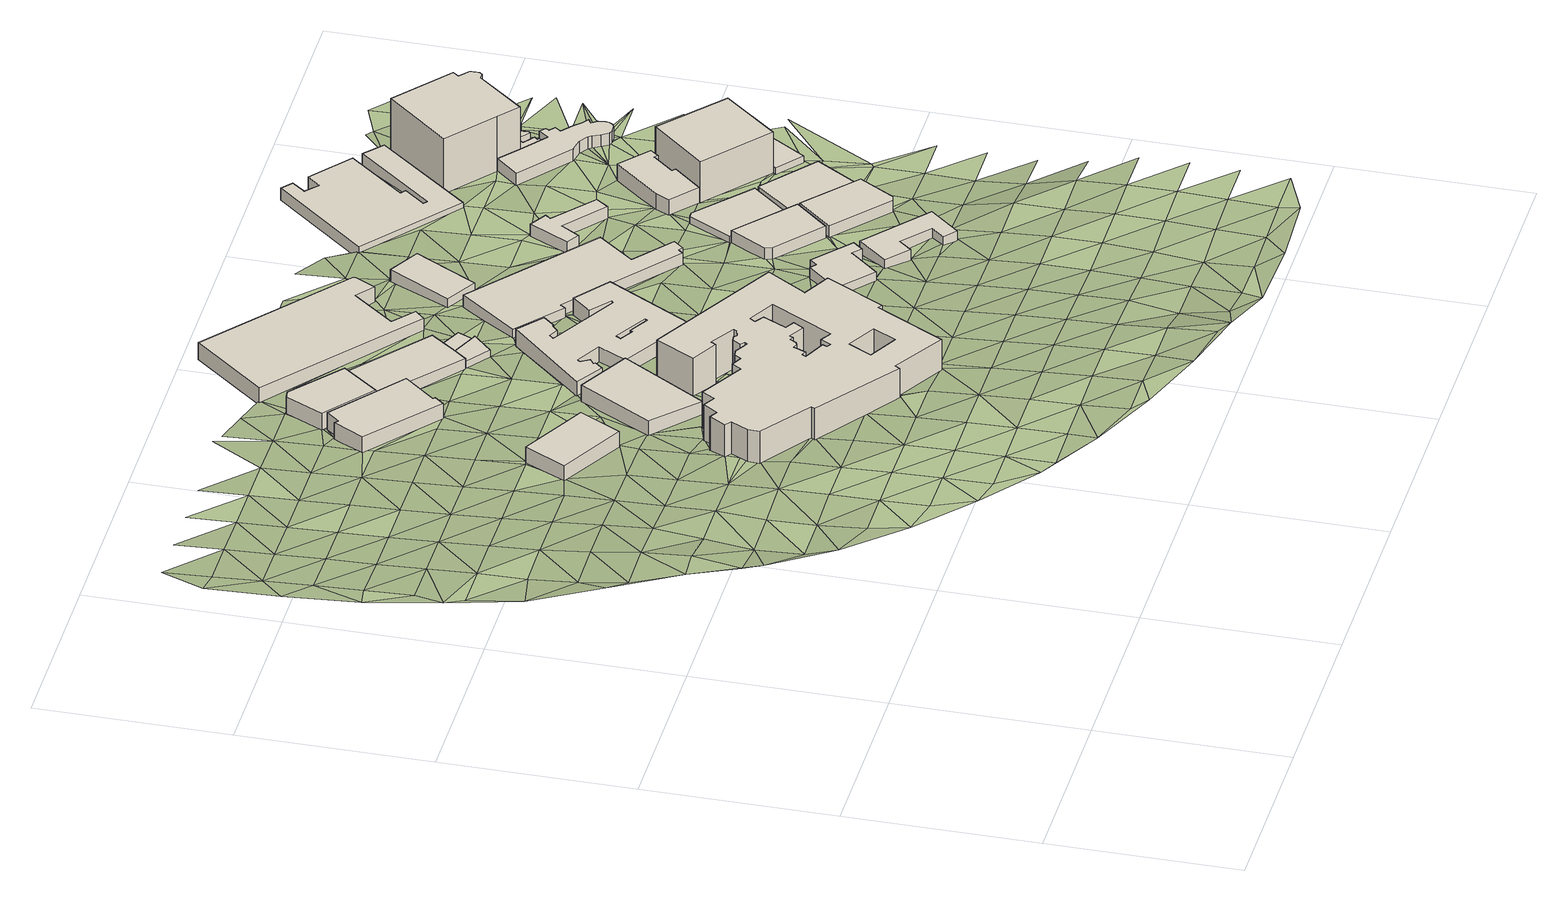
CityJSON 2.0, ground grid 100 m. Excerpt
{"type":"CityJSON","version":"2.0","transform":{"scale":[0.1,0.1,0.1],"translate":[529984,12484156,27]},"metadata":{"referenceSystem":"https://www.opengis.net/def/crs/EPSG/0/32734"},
"CityObjects":{
"building1":{"type":"Building","attributes":{"address":"Brickfield Park 16 Brickfield Road Salt River Cape Town","building":"industrial","building:levels":"3","building_height":9.7,"plus_code":"4FRW3F84+4Q7","ground_height":36.36,"roof_height":46.06},"geometry":[{"type":"Solid","lod":"1","boundaries":[[[[0,1,2,3]],[[1,4,5,2]],[[4,6,7,5]],[[6,0,3,7]],[[3,2,5,7]],[[6,4,1,0]]]]}]},
"building2":{"type":"Building","attributes":{"address":"Kings Cross Corner 9 Queens Park Road Salt River Cape Town","building":"commercial","building:levels":"3","building_height":9.7,"plus_code":"4FRW3F84+FR8","ground_height":32.07,"roof_height":41.77},"geometry":[{"type":"Solid","lod":"1","boundaries":[[[[8,9,10,11]],[[9,12,13,10]],[[12,14,15,13]],[[14,16,17,15]],[[16,18,19,17]],[[18,20,21,19]],[[20,22,23,21]],[[22,8,11,23]],[[11,10,13,15,17,19,21,23]],[[22,20,18,16,14,12,9,8]]]]}]},
"building3":{"type":"Building","attributes":{"building":"parking","building:levels":"3","amenity":"parking","building_height":9.7,"plus_code":"4FRW3F84+2XW","ground_height":35.17,"roof_height":44.87},"geometry":[{"type":"Solid","lod":"1","boundaries":[[[[24,25,26,27]],[[25,28,29,26]],[[28,30,31,29]],[[30,24,27,31]],[[27,26,29,31]],[[30,28,25,24]]]]}]},
"building4":{"type":"Building","attributes":{"address":"Upper East Side 31 Brickfield Road 7935 Cape Town","building":"apartments","building:levels":"8","building:flats":"250","building_height":23.7,"plus_code":"4FRW3F74+QXM","ground_height":34.66,"roof_height":58.36},"geometry":[{"type":"Solid","lod":"1","boundaries":[[[[32,33,34,35]],[[33,36,37,34]],[[36,38,39,37]],[[38,40,41,39]],[[40,42,43,41]],[[42,44,45,43]],[[44,46,47,45]],[[46,48,49,47]],[[48,50,51,49]],[[50,52,53,51]],[[52,54,55,53]],[[54,56,57,55]],[[56,58,59,57]],[[58,60,61,59]],[[60,62,63,61]],[[62,64,65,63]],[[64,66,67,65]],[[66,68,69,67]],[[68,70,71,69]],[[70,72,73,71]],[[72,74,75,73]],[[74,76,77,75]],[[76,78,79,77]],[[78,80,81,79]],[[80,82,83,81]],[[82,84,85,83]],[[84,86,87,85]],[[86,88,89,87]],[[88,90,91,89]],[[90,92,93,91]],[[92,94,95,93]],[[94,96,97,95]],[[96,98,99,97]],[[98,100,101,99]],[[100,102,103,101]],[[102,32,35,103]],[[104,105,106,107]],[[105,108,109,106]],[[108,110,111,109]],[[110,112,113,111]],[[112,114,115,113]],[[114,116,117,115]],[[116,118,119,117]],[[118,120,121,119]],[[120,122,123,121]],[[122,124,125,123]],[[124,126,127,125]],[[126,128,129,127]],[[128,130,131,129]],[[130,132,133,131]],[[132,134,135,133]],[[134,136,137,135]],[[136,138,139,137]],[[138,140,141,139]],[[140,142,143,141]],[[142,144,145,143]],[[144,104,107,145]],[[146,147,148,149]],[[147,150,151,148]],[[150,152,153,151]],[[152,146,149,153]],[[35,34,37,39,41,43,45,47,49,51,53,55,57,59,61,63,65,67,69,71,73,75,77,79,81,83,85,87,89,91,93,95,97,99,101,103],[107,106,109,111,113,115,117,119,121,123,125,127,129,131,133,135,137,139,141,143,145],[149,148,151,153]],[[102,100,98,96,94,92,90,88,86,84,82,80,78,76,74,72,70,68,66,64,62,60,58,56,54,52,50,48,46,44,42,40,38,36,33,32],[144,142,140,138,136,134,132,130,128,126,124,122,120,118,116,114,112,110,108,105,104],[152,150,147,146]]]]}]},
"building5":{"type":"Building","attributes":{"address":"7 Queens Park Road Salt River Cape Town","building":"commercial","building:levels":"3","building_height":9.7,"plus_code":"4FRW3F84+HV8","ground_height":30.96,"roof_height":40.66},"geometry":[{"type":"Solid","lod":"1","boundaries":[[[[154,155,156,157]],[[155,158,159,156]],[[158,160,161,159]],[[160,162,163,161]],[[162,154,157,163]],[[157,156,159,161,163]],[[162,160,158,155,154]]]]}]},
"building6":{"type":"Building","attributes":{"address":"Factory Road Salt River Cape Town","building":"industrial","building:levels":"2","building_height":6.9,"plus_code":"4FRW3F85+F23","ground_height":31.4,"roof_height":38.3},"geometry":[{"type":"Solid","lod":"1","boundaries":[[[[164,165,166,167]],[[165,168,169,166]],[[168,170,171,169]],[[170,172,173,171]],[[172,174,175,173]],[[174,164,167,175]],[[167,166,169,171,173,175]],[[174,172,170,168,165,164]]]]}]},
"building7":{"type":"Building","attributes":{"address":"Retza Brickfield Road Salt River Cape Town","building":"retail","building:levels":"1","amenity":"motorcycle_rental","building_height":4.1,"plus_code":"4FRW3F85+84V","ground_height":32.56,"roof_height":36.66},"geometry":[{"type":"Solid","lod":"1","boundaries":[[[[176,177,178,179]],[[177,180,181,178]],[[180,182,183,181]],[[182,184,185,183]],[[184,176,179,185]],[[179,178,181,183,185]],[[184,182,180,177,176]]]]}]},
"building8":{"type":"Building","attributes":{"address":"Brickworks 15 Brickfield Road Salt River Cape Town","building":"yes","building:levels":"3","building_height":9.7,"plus_code":"4FRW3F85+46V","ground_height":32.57,"roof_height":42.27},"geometry":[{"type":"Solid","lod":"1","boundaries":[[[[186,187,188,189]],[[187,190,191,188]],[[190,192,193,191]],[[192,194,195,193]],[[194,196,197,195]],[[196,198,199,197]],[[198,200,201,199]],[[200,202,203,201]],[[202,204,205,203]],[[204,206,207,205]],[[206,208,209,207]],[[208,210,211,209]],[[210,212,213,211]],[[212,214,215,213]],[[214,216,217,215]],[[216,218,219,217]],[[218,220,221,219]],[[220,222,223,221]],[[222,224,225,223]],[[224,226,227,225]],[[226,228,229,227]],[[228,186,189,229]],[[230,231,232,233]],[[231,234,235,232]],[[234,236,237,235]],[[236,238,239,237]],[[238,240,241,239]],[[240,230,233,241]],[[189,188,191,193,195,197,199,201,203,205,207,209,211,213,215,217,219,221,223,225,227,229],[233,232,235,237,239,241]],[[228,226,224,222,220,218,216,214,212,210,208,206,204,202,200,198,196,194,192,190,187,186],[240,238,236,234,231,230]]]]}]},
"building9":{"type":"Building","attributes":{"address":"Salt River Cape Town","building":"retail","building:levels":"1","building_height":4.1,"plus_code":"4FRW3F85+94W","ground_height":31.59,"roof_height":35.69},"geometry":[{"type":"Solid","lod":"1","boundaries":[[[[242,243,244,245]],[[243,246,247,244]],[[246,248,249,247]],[[248,242,245,249]],[[245,244,247,249]],[[248,246,243,242]]]]}]},
"building10":{"type":"Building","attributes":{"address":"Judge Clothing Factory - Rex Trueform Victoria Road Salt River Cape Town","building":"construction","building:levels":"3","building_height":9.7,"plus_code":"4FRW3F85+J3X","ground_height":27.72,"roof_height":37.42},"geometry":[{"type":"Solid","lod":"1","boundaries":[[[[250,251,252,253]],[[251,254,255,252]],[[254,256,257,255]],[[256,258,259,257]],[[258,260,261,259]],[[260,262,263,261]],[[262,264,265,263]],[[264,266,267,265]],[[266,250,253,267]],[[253,252,255,257,259,261,263,265,267]],[[266,264,262,260,258,256,254,251,250]]]]}]},
"building11":{"type":"Building","attributes":{"address":"Buco Hardware and Buildware 9 Brickfield Road Salt River Cape Town","building":"warehouse","building:levels":"2","building_height":6.9,"plus_code":"4FRW3F85+798","ground_height":30.34,"roof_height":37.24},"geometry":[{"type":"Solid","lod":"1","boundaries":[[[[268,269,270,271]],[[269,272,273,270]],[[272,274,275,273]],[[274,276,277,275]],[[276,278,279,277]],[[278,280,281,279]],[[280,282,283,281]],[[282,284,285,283]],[[284,286,287,285]],[[286,268,271,287]],[[271,270,273,275,277,279,281,283,285,287]],[[286,284,282,280,278,276,274,272,269,268]]]]}]},
"building12":{"type":"Building","attributes":{"address":"Salt River Cape Town","building":"industrial","building:levels":"2","building_height":6.9,"plus_code":"4FRW3F75+RH3","ground_height":31.61,"roof_height":38.51},"geometry":[{"type":"Solid","lod":"1","boundaries":[[[[288,289,290,291]],[[289,292,293,290]],[[292,294,295,293]],[[294,296,297,295]],[[296,298,299,297]],[[298,300,301,299]],[[300,302,303,301]],[[302,288,291,303]],[[291,290,293,295,297,299,301,303]],[[302,300,298,296,294,292,289,288]]]]}]},
"building13":{"type":"Building","attributes":{"address":"346 Victoria Road Salt River Cape Town","building":"retail","building:levels":"2","building_height":6.9,"plus_code":"4FRW3F85+F9G","ground_height":27.89,"roof_height":34.79},"geometry":[{"type":"Solid","lod":"1","boundaries":[[[[304,305,306,307]],[[305,308,309,306]],[[308,310,311,309]],[[310,304,307,311]],[[307,306,309,311]],[[310,308,305,304]]]]}]},
"building14":{"type":"Building","attributes":{"address":"Salt River Cape Town","building":"industrial","building:levels":"2","building_height":6.9,"plus_code":"4FRW3F75+MPQ","ground_height":31.61,"roof_height":38.51},"geometry":[{"type":"Solid","lod":"1","boundaries":[[[[312,313,314,315]],[[313,316,317,314]],[[316,318,319,317]],[[318,320,321,319]],[[320,322,323,321]],[[322,324,325,323]],[[324,326,327,325]],[[326,312,315,327]],[[315,314,317,319,321,323,325,327]],[[326,324,322,320,318,316,313,312]]]]}]},
"building15":{"type":"Building","attributes":{"address":"Salt River Cape Town","building":"industrial","building:levels":"2","building_height":6.9,"plus_code":"4FRW3F75+WMG","ground_height":30.61,"roof_height":37.51},"geometry":[{"type":"Solid","lod":"1","boundaries":[[[[328,329,330,331]],[[329,332,333,330]],[[332,334,335,333]],[[334,336,337,335]],[[336,328,331,337]],[[331,330,333,335,337]],[[336,334,332,329,328]]]]}]},
"building16":{"type":"Building","attributes":{"building":"yes","building:levels":"2","building_height":6.9,"plus_code":"4FRW3F85+7MC","ground_height":28.22,"roof_height":35.12},"geometry":[{"type":"Solid","lod":"1","boundaries":[[[[338,339,340,341]],[[339,342,343,340]],[[342,344,345,343]],[[344,346,347,345]],[[346,348,349,347]],[[348,350,351,349]],[[350,352,353,351]],[[352,338,341,353]],[[341,340,343,345,347,349,351,353]],[[352,350,348,346,344,342,339,338]]]]}]},
"building17":{"type":"Building","attributes":{"address":"Cape Sidecar Adventures 1 Dickens Road Salt River Cape Town","building":"industrial","building:levels":"2","building_height":6.9,"plus_code":"4FRW3F75+RRC","ground_height":30.49,"roof_height":37.39},"geometry":[{"type":"Solid","lod":"1","boundaries":[[[[354,355,356,357]],[[355,358,359,356]],[[358,360,361,359]],[[360,362,363,361]],[[362,354,357,363]],[[357,356,359,361,363]],[[362,360,358,355,354]]]]}]},
"building18":{"type":"Building","attributes":{"address":"Salt River Cape Town","building":"industrial","building:levels":"1","building_height":4.1,"plus_code":"4FRW3F85+2PP","ground_height":29.51,"roof_height":33.61},"geometry":[{"type":"Solid","lod":"1","boundaries":[[[[364,365,366,367]],[[365,368,369,366]],[[368,370,371,369]],[[370,372,373,371]],[[372,364,367,373]],[[367,366,369,371,373]],[[372,370,368,365,364]]]]}]},
"building19":{"type":"Building","attributes":{"address":"Salt River Cape Town","building":"industrial","building:levels":"1","building_height":4.1,"plus_code":"4FRW3F75+VV5","ground_height":29.44,"roof_height":33.54},"geometry":[{"type":"Solid","lod":"1","boundaries":[[[[374,375,376,377]],[[375,378,379,376]],[[378,380,381,379]],[[380,374,377,381]],[[377,376,379,381]],[[380,378,375,374]]]]}]},
"building20":{"type":"Building","attributes":{"address":"348 Victoria Road Salt River Cape Town","building":"retail","building:levels":"3","building_height":9.7,"plus_code":"4FRW3F85+5R3","ground_height":27.63,"roof_height":37.33},"geometry":[{"type":"Solid","lod":"1","boundaries":[[[[382,383,384,385]],[[383,386,387,384]],[[386,388,389,387]],[[388,390,391,389]],[[390,392,393,391]],[[392,394,395,393]],[[394,396,397,395]],[[396,398,399,397]],[[398,382,385,399]],[[385,384,387,389,391,393,395,397,399]],[[398,396,394,392,390,388,386,383,382]]]]}]},
"building21":{"type":"Building","attributes":{"address":"Salt River Cape Town","building":"retail","building:levels":"2","building_height":6.9,"plus_code":"4FRW3F85+JJM","ground_height":22.46,"roof_height":29.36},"geometry":[{"type":"Solid","lod":"1","boundaries":[[[[400,401,402,403]],[[401,404,405,402]],[[404,406,407,405]],[[406,408,409,407]],[[408,410,411,409]],[[410,412,413,411]],[[412,414,415,413]],[[414,416,417,415]],[[416,418,419,417]],[[418,420,421,419]],[[420,422,423,421]],[[422,424,425,423]],[[424,426,427,425]],[[426,400,403,427]],[[403,402,405,407,409,411,413,415,417,419,421,423,425,427]],[[426,424,422,420,418,416,414,412,410,408,406,404,401,400]]]]}]},
"building22":{"type":"Building","attributes":{"address":"Industria House 350 Victoria Road Salt River Cape Town","building":"commercial","building:levels":"8","building_height":23.7,"plus_code":"4FRW3F85+4WF","ground_height":28.31,"roof_height":52.01},"geometry":[{"type":"Solid","lod":"1","boundaries":[[[[428,429,430,431]],[[429,432,433,430]],[[432,434,435,433]],[[434,428,431,435]],[[431,430,433,435]],[[434,432,429,428]]]]}]},
"building23":{"type":"Building","attributes":{"address":"352 Victoria Road Salt River Cape Town","building":"retail","building:levels":"1","building_height":4.1,"plus_code":"4FRW3F86+223","ground_height":28.16,"roof_height":32.26},"geometry":[{"type":"Solid","lod":"1","boundaries":[[[[436,437,438,439]],[[437,440,441,438]],[[440,442,443,441]],[[442,444,445,443]],[[444,446,447,445]],[[446,436,439,447]],[[439,438,441,443,445,447]],[[446,444,442,440,437,436]]]]}]},
"building24":{"type":"Building","attributes":{"building":"yes","building:levels":"2","building_height":6.9,"plus_code":"4FRW3F85+8WW","ground_height":26.24,"roof_height":33.14},"geometry":[{"type":"Solid","lod":"1","boundaries":[[[[448,449,450,451]],[[449,452,453,450]],[[452,454,455,453]],[[454,456,457,455]],[[456,458,459,457]],[[458,460,461,459]],[[460,462,463,461]],[[462,464,465,463]],[[464,466,467,465]],[[466,468,469,467]],[[468,470,471,469]],[[470,472,473,471]],[[472,474,475,473]],[[474,476,477,475]],[[476,478,479,477]],[[478,480,481,479]],[[480,482,483,481]],[[482,484,485,483]],[[484,486,487,485]],[[486,488,489,487]],[[488,490,491,489]],[[490,492,493,491]],[[492,494,495,493]],[[494,496,497,495]],[[496,448,451,497]],[[451,450,453,455,457,459,461,463,465,467,469,471,473,475,477,479,481,483,485,487,489,491,493,495,497]],[[496,494,492,490,488,486,484,482,480,478,476,474,472,470,468,466,464,462,460,458,456,454,452,449,448]]]]}]},
"building25":{"type":"Building","attributes":{"address":"Durham Square Apartment Complex 32 Durham Avenue Salt River Cape Town","building":"apartments","building:levels":"11","building:flats":"139","building_height":32.1,"plus_code":"4FRW3F85+GVM","ground_height":25.3,"roof_height":57.4},"geometry":[{"type":"Solid","lod":"1","boundaries":[[[[498,499,500,501]],[[499,502,503,500]],[[502,504,505,503]],[[504,506,507,505]],[[506,508,509,507]],[[508,510,511,509]],[[510,512,513,511]],[[512,514,515,513]],[[514,516,517,515]],[[516,518,519,517]],[[518,498,501,519]],[[501,500,503,505,507,509,511,513,515,517,519]],[[518,516,514,512,510,508,506,504,502,499,498]]]]}]},
"building26":{"type":"Building","attributes":{"building":"yes","building:levels":"1","building_height":4.1,"plus_code":"4FRW3F85+FX8","ground_height":24.78,"roof_height":28.88},"geometry":[{"type":"Solid","lod":"1","boundaries":[[[[520,521,522,523]],[[521,524,525,522]],[[524,526,527,525]],[[526,528,529,527]],[[528,530,531,529]],[[530,532,533,531]],[[532,534,535,533]],[[534,536,537,535]],[[536,538,539,537]],[[538,540,541,539]],[[540,542,543,541]],[[542,544,545,543]],[[544,546,547,545]],[[546,548,549,547]],[[548,550,551,549]],[[550,552,553,551]],[[552,520,523,553]],[[523,522,525,527,529,531,533,535,537,539,541,543,545,547,549,551,553]],[[552,550,548,546,544,542,540,538,536,534,532,530,528,526,524,521,520]]]]}]},
"terrain1":{"type":"TINRelief","geometry":[{"type":"CompositeSurface","lod":"1","boundaries":[[[554,555,556]],[[557,558,554]],[[559,557,560]],[[561,556,562]],[[558,557,559]],[[555,554,563]],[[556,555,564]],[[563,554,558]],[[561,562,565]],[[566,567,560]],[[568,559,560]],[[560,567,569]],[[562,556,570]],[[571,561,572]],[[565,572,561]],[[564,555,563]],[[573,558,559]],[[560,569,568]],[[562,570,565]],[[570,556,564]],[[574,567,566]],[[559,568,573]],[[572,575,571]],[[563,558,576]],[[569,567,574]],[[571,575,577]],[[578,566,579]],[[580,572,565]],[[578,574,566]],[[564,563,576]],[[580,565,570]],[[576,558,573]],[[581,568,569]],[[575,582,577]],[[575,572,583]],[[574,581,569]],[[572,580,583]],[[577,582,584]],[[578,579,585]],[[570,564,586]],[[576,587,564]],[[588,579,589]],[[573,568,590]],[[581,591,568]],[[574,578,592]],[[582,575,593]],[[580,570,586]],[[588,585,579]],[[583,594,575]],[[586,564,587]],[[573,590,576]],[[590,568,591]],[[582,593,584]],[[578,585,592]],[[593,575,594]],[[581,574,595]],[[580,596,583]],[[587,576,597]],[[586,596,580]],[[588,589,598]],[[591,581,595]],[[597,576,590]],[[574,592,595]],[[598,585,588]],[[599,594,583]],[[600,601,589]],[[587,602,586]],[[601,598,589]],[[583,596,599]],[[602,587,597]],[[603,590,591]],[[595,604,591]],[[592,585,605]],[[593,594,606]],[[596,586,607]],[[598,608,585]],[[599,609,594]],[[590,603,597]],[[607,586,602]],[[604,603,591]],[[592,605,595]],[[593,606,610]],[[601,600,611]],[[585,608,605]],[[594,609,606]],[[598,601,611]],[[599,596,612]],[[602,597,613]],[[612,596,607]],[[611,600,614]],[[615,614,600]],[[616,604,595]],[[597,603,613]],[[608,598,617]],[[618,609,599]],[[595,605,616]],[[607,602,619]],[[611,617,598]],[[618,599,612]],[[613,619,602]],[[603,604,620]],[[621,605,608]],[[616,622,604]],[[609,623,606]],[[614,624,611]],[[624,614,615]],[[608,617,621]],[[609,618,625]],[[603,626,613]],[[627,612,607]],[[607,619,628]],[[620,604,622]],[[606,623,629]],[[623,609,625]],[[630,616,605]],[[624,615,631]],[[619,613,626]],[[617,611,632]],[[626,603,620]],[[633,605,621]],[[607,628,627]],[[618,612,634]],[[635,631,615]],[[624,632,611]],[[633,630,605]],[[636,622,616]],[[617,637,621]],[[634,625,618]],[[634,612,627]],[[630,638,616]],[[631,639,624]],[[628,619,640]],[[616,638,641]],[[640,619,626]],[[637,617,632]],[[641,636,616]],[[631,635,639]],[[620,622,642]],[[633,621,643]],[[622,636,644]],[[623,625,645]],[[632,624,646]],[[637,647,621]],[[625,634,648]],[[620,649,626]],[[627,628,650]],[[626,651,640]],[[652,641,638]],[[646,624,639]],[[628,640,653]],[[642,622,644]],[[654,630,633]],[[636,641,652]],[[647,643,621]],[[623,645,655]],[[625,648,645]],[[656,637,632]],[[627,650,634]],[[628,653,650]],[[644,636,657]],[[620,642,649]],[[643,654,633]],[[651,653,640]],[[646,656,632]],[[639,635,658]],[[644,657,659]],[[634,660,648]],[[657,661,659]],[[647,637,662]],[[658,646,639]],[[656,663,637]],[[664,634,650]],[[635,665,666]],[[666,658,635]],[[644,667,642]],[[634,664,660]],[[668,653,651]],[[659,667,644]],[[643,647,662]],[[649,642,667]],[[637,663,662]],[[669,645,648]],[[650,653,668]],[[648,660,670]],[[0,671,651]],[[671,668,651]],[[656,646,672]],[[646,658,673]],[[674,675,659]],[[659,675,667]],[[669,648,670]],[[663,656,672]],[[650,676,664]],[[675,674,677]],[[646,673,672]],[[677,667,675]],[[649,667,678]],[[662,679,643]],[[680,666,665]],[[666,680,658]],[[668,676,650]],[[678,0,649]],[[660,681,670]],[[682,645,669]],[[683,667,677]],[[684,660,664]],[[663,679,662]],[[671,0,685]],[[673,658,686]],[[671,685,668]],[[672,687,663]],[[684,664,676]],[[670,681,688]],[[663,687,679]],[[669,670,688]],[[683,677,689]],[[658,680,686]],[[16,681,690]],[[676,668,684]],[[685,0,678]],[[680,665,691]],[[667,692,678]],[[16,688,681]],[[673,693,672]],[[679,687,694]],[[693,673,686]],[[668,685,695]],[[696,683,689]],[[668,695,684]],[[669,697,698]],[[669,688,699]],[[685,678,692]],[[683,696,700]],[[689,701,696]],[[687,672,702]],[[703,688,16]],[[686,680,704]],[[699,697,669]],[[687,702,694]],[[705,672,693]],[[701,706,696]],[[704,680,691]],[[701,707,706]],[[708,684,709]],[[160,699,688]],[[695,709,684]],[[702,672,705]],[[692,710,685]],[[683,700,711]],[[712,713,714]],[[703,16,715]],[[700,696,716]],[[686,717,693]],[[685,718,695]],[[696,706,716]],[[713,719,714]],[[720,715,16]],[[721,708,720]],[[718,685,710]],[[699,160,158]],[[704,717,686]],[[722,723,724]],[[725,716,706]],[[726,727,714]],[[720,708,709]],[[719,726,714]],[[683,711,30]],[[728,729,719]],[[697,699,730]],[[692,731,710]],[[732,733,725]],[[693,734,705]],[[709,695,735]],[[705,736,702]],[[699,158,730]],[[719,729,737]],[[737,726,719]],[[738,725,733]],[[738,716,725]],[[739,726,737]],[[691,740,704]],[[733,732,741]],[[715,720,742]],[[717,734,693]],[[735,695,718]],[[743,739,737]],[[744,724,723]],[[743,745,739]],[[30,731,692]],[[172,703,715]],[[716,746,747]],[[716,738,746]],[[748,736,705]],[[746,738,749]],[[750,743,737]],[[709,751,720]],[[158,752,730]],[[737,753,750]],[[750,754,743]],[[746,755,747]],[[742,756,715]],[[704,757,717]],[[740,691,758]],[[759,749,760]],[[734,748,705]],[[709,735,751]],[[746,749,755]],[[736,761,702]],[[172,762,703]],[[763,731,30]],[[158,762,752]],[[30,711,764]],[[759,755,749]],[[720,756,742]],[[740,757,704]],[[710,765,718]],[[764,763,30]],[[766,767,763]],[[768,766,769]],[[750,753,770]],[[734,717,771]],[[748,772,736]],[[751,756,720]],[[763,764,773]],[[763,773,766]],[[735,718,765]],[[770,774,750]],[[775,774,770]],[[766,773,769]],[[717,757,771]],[[751,735,756]],[[711,776,764]],[[740,758,757]],[[736,777,761]],[[775,770,778]],[[772,779,736]],[[770,753,780]],[[781,782,778]],[[779,777,736]],[[783,752,762]],[[172,783,762]],[[784,748,734]],[[756,735,182]],[[765,710,785]],[[771,784,734]],[[781,778,780]],[[770,780,778]],[[735,765,182]],[[752,786,730]],[[748,787,772]],[[758,788,757]],[[789,764,776]],[[757,788,771]],[[790,783,172]],[[784,787,748]],[[711,791,776]],[[792,793,794]],[[788,758,795]],[[792,796,793]],[[797,798,799]],[[752,783,786]],[[182,765,785]],[[779,772,800]],[[771,801,784]],[[795,758,802]],[[787,803,772]],[[793,804,794]],[[62,791,711]],[[184,182,785]],[[801,771,788]],[[798,805,799]],[[806,777,779]],[[783,790,807]],[[799,226,224]],[[793,808,804]],[[772,803,800]],[[791,789,776]],[[809,790,242]],[[226,799,805]],[[787,784,810]],[[184,785,811]],[[184,809,176]],[[785,228,811]],[[812,813,814]],[[786,783,807]],[[807,790,809]],[[784,801,810]],[[806,813,777]],[[805,798,216]],[[226,805,228]],[[62,812,814]],[[788,795,815]],[[806,779,800]],[[795,802,816]],[[803,787,817]],[[818,789,791]],[[184,811,819]],[[786,807,809]],[[819,809,184]],[[801,788,815]],[[820,811,228]],[[810,817,787]],[[795,816,815]],[[820,228,805]],[[805,216,821]],[[822,814,813]],[[818,823,789]],[[805,821,820]],[[814,822,62]],[[803,824,800]],[[821,216,214]],[[809,825,786]],[[826,810,801]],[[803,817,824]],[[820,821,210]],[[809,819,825]],[[789,823,208]],[[806,827,813]],[[791,62,828]],[[818,791,828]],[[829,819,811]],[[826,801,815]],[[822,813,827]],[[786,825,830]],[[831,820,210]],[[832,816,802]],[[830,833,834]],[[806,800,835]],[[817,810,836]],[[62,822,828]],[[824,837,800]],[[210,208,831]],[[836,810,826]],[[829,825,819]],[[833,830,825]],[[833,838,834]],[[815,816,839]],[[823,818,840]],[[835,800,837]],[[828,841,818]],[[827,806,835]],[[842,824,817]],[[829,843,825]],[[825,843,833]],[[802,844,832]],[[815,839,826]],[[845,822,827]],[[842,817,836]],[[816,832,839]],[[818,841,840]],[[208,823,840]],[[822,845,828]],[[846,837,824]],[[847,838,833]],[[843,829,848]],[[836,826,849]],[[850,831,208]],[[846,824,842]],[[851,852,853]],[[854,835,837]],[[841,828,855]],[[843,856,833]],[[826,839,849]],[[854,857,835]],[[845,855,828]],[[847,833,856]],[[289,835,857]],[[858,842,836]],[[859,837,846]],[[860,854,837]],[[850,208,840]],[[832,861,839]],[[845,862,863]],[[832,844,861]],[[850,840,841]],[[857,854,289]],[[849,858,836]],[[860,837,859]],[[843,864,856]],[[863,855,845]],[[865,847,864]],[[841,855,866]],[[848,829,286]],[[842,867,846]],[[856,864,847]],[[851,868,852]],[[866,850,841]],[[851,865,868]],[[839,869,849]],[[854,870,289]],[[858,867,842]],[[855,863,871]],[[868,865,864]],[[869,839,861]],[[870,854,312]],[[859,846,872]],[[866,855,873]],[[874,860,859]],[[871,873,855]],[[875,848,876]],[[877,858,849]],[[863,878,871]],[[878,863,294]],[[867,879,846]],[[876,848,286]],[[844,880,861]],[[312,294,870]],[[881,850,866]],[[848,875,308]],[[846,879,872]],[[881,882,850]],[[869,877,849]],[[859,872,874]],[[883,860,884]],[[884,860,874]],[[312,878,294]],[[866,873,885]],[[886,887,888]],[[867,858,889]],[[881,866,890]],[[868,864,891]],[[887,886,286]],[[864,308,892]],[[869,861,893]],[[871,878,894]],[[858,877,889]],[[878,312,895]],[[896,868,897]],[[881,890,888]],[[885,890,866]],[[286,898,876]],[[872,879,899]],[[875,892,308]],[[864,892,891]],[[879,867,900]],[[901,875,876]],[[880,893,861]],[[878,895,894]],[[876,898,901]],[[902,895,312]],[[891,897,868]],[[877,869,903]],[[889,900,867]],[[904,898,286]],[[899,905,872]],[[905,902,312]],[[903,869,893]],[[890,906,888]],[[886,888,907]],[[908,899,879]],[[886,907,286]],[[892,909,891]],[[892,875,910]],[[911,889,877]],[[879,900,908]],[[875,901,912]],[[891,909,897]],[[885,913,890]],[[901,898,914]],[[906,907,888]],[[894,895,915]],[[911,877,903]],[[286,916,904]],[[917,895,902]],[[918,906,890]],[[909,892,910]],[[905,899,919]],[[875,912,910]],[[880,920,893]],[[900,889,921]],[[902,905,917]],[[885,328,913]],[[914,912,901]],[[908,919,899]],[[904,916,922]],[[328,894,923]],[[916,286,907]],[[923,894,915]],[[903,893,920]],[[889,911,921]],[[918,924,906]],[[906,924,907]],[[925,908,900]],[[328,926,913]],[[905,927,917]],[[926,328,923]],[[915,926,923]],[[905,919,927]],[[928,911,903]],[[924,918,929]],[[914,352,930]],[[925,900,921]],[[931,912,914]],[[352,350,932]],[[910,933,909]],[[927,934,917]],[[935,916,907]],[[919,908,936]],[[364,913,926]],[[924,935,907]],[[912,933,910]],[[915,937,926]],[[938,924,929]],[[930,931,914]],[[921,911,939]],[[352,932,930]],[[936,908,925]],[[932,916,935]],[[927,362,934]],[[929,364,938]],[[933,912,931]],[[940,924,938]],[[941,927,919]],[[942,364,926]],[[915,362,937]],[[925,921,943]],[[944,940,938]],[[941,919,936]],[[938,364,944]],[[932,935,945]],[[946,930,932]],[[362,927,947]],[[948,940,944]],[[949,936,925]],[[364,950,944]],[[947,927,941]],[[930,951,931]],[[950,364,942]],[[945,946,932]],[[952,953,954]],[[945,935,383]],[[955,937,362]],[[933,931,956]],[[930,946,951]],[[944,950,957]],[[941,936,958]],[[942,959,950]],[[362,947,955]],[[944,429,948]],[[960,933,956]],[[942,374,959]],[[931,951,956]],[[937,955,374]],[[961,948,962]],[[957,950,959]],[[963,947,941]],[[945,383,964]],[[962,948,965]],[[952,954,966]],[[946,945,967]],[[968,374,955]],[[429,965,948]],[[969,970,952]],[[959,374,971]],[[972,933,960]],[[956,973,960]],[[947,974,955]],[[975,374,968]],[[967,951,946]],[[956,951,973]],[[374,975,971]],[[976,960,973]],[[967,945,964]],[[955,974,968]],[[383,977,964]],[[965,429,977]],[[978,960,976]],[[966,969,952]],[[977,429,979]],[[977,980,964]],[[971,975,981]],[[968,982,975]],[[967,964,983]],[[976,973,984]],[[960,978,972]],[[973,496,985]],[[964,986,983]],[[987,979,429]],[[988,986,964]],[[964,989,988]],[[985,984,973]],[[989,964,980]],[[977,979,990]],[[978,976,984]],[[977,990,980]],[[444,971,981]],[[496,548,985]],[[991,980,990]],[[992,993,994]],[[972,978,995]],[[996,993,997]],[[548,984,985]],[[998,991,990]],[[993,996,999]],[[999,1000,1001]],[[1002,1003,1001]],[[1004,994,993]],[[1005,979,987]],[[990,1006,998]],[[993,999,1004]],[[1007,999,1001]],[[978,984,1008]],[[1005,990,979]],[[999,1007,1004]],[[1003,1009,1001]],[[1010,1009,1003]],[[978,1008,995]],[[1011,1012,1013]],[[1007,1001,1014]],[[1015,972,995]],[[1009,1010,1013]],[[1016,984,548]],[[1014,1001,1009]],[[1017,1007,1014]],[[984,1016,1008]],[[1006,990,1018]],[[1019,972,1015]],[[1006,1018,1020]],[[1014,1009,1021]],[[1022,1020,1018]],[[548,546,544]],[[1016,548,542]],[[1021,1023,1014]],[[548,544,542]],[[1012,1022,1024]],[[1008,1016,1025]],[[542,1025,1016]],[[1024,1013,1012]],[[1013,1024,1009]],[[1008,1026,995]],[[540,1025,542]],[[1015,995,1026]],[[1008,1025,1027]],[[1027,540,1023]],[[1025,540,1027]],[[1021,1009,1028]],[[1027,1026,1008]],[[1021,1029,1023]],[[1027,1023,1029]],[[1015,1026,1030]],[[1031,1026,1027]],[[1030,1026,1031]]]}]}
},
"vertices":[
[1757,2946,140],[1406,3134,140],[1406,3134,237],[1757,2946,237],[1288,2915,140],[1288,2915,237],[1639,2727,140],[1639,2727,237],
[1737,3622,97],[1779,3671,97],[1779,3671,194],[1737,3622,194],[1769,3681,97],[1769,3681,194],[1908,3845,97],[1908,3845,194],[1531,4146,97],[1531,4146,194],[1473,4077,97],[1473,4077,194],[1457,4094,97],[1457,4094,194],[1365,3932,97],[1365,3932,194],
[2002,3003,128],[1778,2619,128],[1778,2619,225],[2002,3003,225],[2001,2402,128],[2001,2402,225],[2279,2851,128],[2279,2851,225],
[1729,2268,123],[1688,2291,123],[1688,2291,360],[1729,2268,360],[1633,2205,123],[1633,2205,360],[1667,2181,123],[1667,2181,360],[1621,2090,123],[1621,2090,360],[1617,2029,123],[1617,2029,360],[1883,1838,123],[1883,1838,360],[1872,1816,123],[1872,1816,360],[2305,1501,123],[2305,1501,360],[2320,1526,123],[2320,1526,360],[2593,1363,123],[2593,1363,360],[2791,1723,123],[2791,1723,360],[2813,1709,123],[2813,1709,360],[2983,2019,123],[2983,2019,360],[2834,2097,123],[2834,2097,360],[2967,2307,123],[2967,2307,360],[2271,2693,123],[2271,2693,360],[2155,2486,123],[2155,2486,360],[2297,2408,123],[2297,2408,360],[2314,2435,123],[2314,2435,360],[2445,2356,123],[2445,2356,360],[2437,2338,123],[2437,2338,360],[2398,2328,123],[2398,2328,360],[2384,2341,123],[2384,2341,360],[2355,2338,123],[2355,2338,360],[2326,2294,123],[2326,2294,360],[2348,2278,123],[2348,2278,360],[2340,2263,123],[2340,2263,360],[2265,2304,123],[2265,2304,360],[2231,2299,123],[2231,2299,360],[2210,2264,123],[2210,2264,360],[2152,2292,123],[2152,2292,360],[2121,2243,123],[2121,2243,360],[1885,2376,123],[1885,2376,360],[1846,2308,123],[1846,2308,360],[1780,2345,123],[1780,2345,360],[2697,2224,123],[2516,1894,123],[2516,1894,360],[2697,2224,360],[2457,1928,123],[2457,1928,360],[2429,1873,123],[2429,1873,360],[2407,1886,123],[2407,1886,360],[2417,1909,123],[2417,1909,360],[2300,1964,123],[2300,1964,360],[2311,1985,123],[2311,1985,360],[2336,1973,123],[2336,1973,360],[2364,2039,123],[2364,2039,360],[2384,2029,123],[2384,2029,360],[2404,2036,123],[2404,2036,360],[2426,2072,123],[2426,2072,360],[2443,2060,123],[2443,2060,360],[2455,2080,123],[2455,2080,360],[2537,2033,123],[2537,2033,360],[2571,2088,123],[2571,2088,360],[2521,2117,123],[2521,2117,360],[2583,2241,123],[2583,2241,360],[2535,2272,123],[2535,2272,360],[2555,2301,123],[2555,2301,360],[2608,1702,123],[2541,1580,123],[2541,1580,360],[2608,1702,360],[2385,1664,123],[2385,1664,360],[2452,1787,123],[2452,1787,360],
[1790,3968,86],[1940,4157,86],[1940,4157,183],[1790,3968,183],[1675,4378,86],[1675,4378,183],[1633,4372,86],[1633,4372,183],[1534,4174,86],[1534,4174,183],
[2190,3620,90],[2253,3697,90],[2253,3697,159],[2190,3620,159],[2312,3775,90],[2312,3775,159],[2349,3823,90],[2349,3823,159],[1951,4149,90],[1951,4149,159],[1790,3956,90],[1790,3956,159],
[2401,3632,102],[2253,3697,102],[2253,3697,143],[2401,3632,143],[2190,3620,102],[2190,3620,143],[2313,3528,102],[2313,3528,143],[2413,3627,102],[2413,3627,143],
[2436,3430,102],[2059,3040,102],[2059,3040,199],[2436,3430,199],[2206,2949,102],[2206,2949,199],[2243,2991,102],[2243,2991,199],[2235,3000,102],[2235,3000,199],[2265,3021,102],[2265,3021,199],[2236,3067,102],[2236,3067,199],[2246,3080,102],[2246,3080,199],[2381,3007,102],[2381,3007,199],[2299,2854,102],[2299,2854,199],[2681,2632,102],[2681,2632,199],[2939,3085,102],[2939,3085,199],[2759,3225,102],[2759,3225,199],[2676,3125,102],[2676,3125,199],[2780,3039,102],[2780,3039,199],[2770,3029,102],[2770,3029,199],[2401,3238,102],[2401,3238,199],[2422,3260,102],[2422,3260,199],[2471,3234,102],[2471,3234,199],[2504,3265,102],[2504,3265,199],[2512,3262,102],[2512,3262,199],[2565,3322,102],[2565,3322,199],[2666,2846,102],[2659,2834,102],[2659,2834,199],[2666,2846,199],[2555,2893,102],[2555,2893,199],[2547,2880,102],[2547,2880,199],[2474,2922,102],[2474,2922,199],[2489,2948,102],[2489,2948,199],
[2312,3775,92],[2253,3697,92],[2253,3697,133],[2312,3775,133],[2401,3632,92],[2401,3632,133],[2439,3716,92],[2439,3716,133],
[2036,4904,53],[1724,4528,53],[1724,4528,150],[2036,4904,150],[2494,3899,53],[2494,3899,150],[2544,3952,53],[2544,3952,150],[2431,4046,53],[2431,4046,150],[2608,4266,53],[2608,4266,150],[2703,4193,53],[2703,4193,150],[2760,4300,53],[2760,4300,150],[2758,4315,53],[2758,4315,150],
[2737,3763,79],[2501,3462,79],[2501,3462,148],[2737,3763,148],[2742,3261,79],[2742,3261,148],[2762,3286,79],[2762,3286,148],[3335,2822,79],[3335,2822,148],[3355,2847,79],[3355,2847,148],[3379,2831,79],[3379,2831,148],[3424,2884,79],[3424,2884,148],[3223,3048,79],[3223,3048,148],[3375,3238,79],[3375,3238,148],
[3374,1874,92],[3506,2026,92],[3506,2026,161],[3374,1874,161],[3551,1987,92],[3551,1987,161],[3596,2039,92],[3596,2039,161],[3401,2208,92],[3401,2208,161],[3368,2170,92],[3368,2170,161],[3338,2195,92],[3338,2195,161],[3194,2030,92],[3194,2030,161],
[2719,3836,55],[2886,3743,55],[2886,3743,124],[2719,3836,124],[3069,4071,55],[3069,4071,124],[2903,4163,55],[2903,4163,124],
[3617,2014,92],[3484,1859,92],[3484,1859,161],[3617,2014,161],[3601,1759,92],[3601,1759,161],[3657,1825,92],[3657,1825,161],[3804,1701,92],[3804,1701,161],[3744,1632,92],[3744,1632,161],[3809,1577,92],[3809,1577,161],[3945,1736,92],[3945,1736,161],
[3870,2382,82],[3575,2640,82],[3575,2640,151],[3870,2382,151],[3463,2450,82],[3463,2450,151],[3473,2412,82],[3473,2412,151],[3716,2207,82],[3716,2207,151],
[3437,3599,58],[3327,3391,58],[3327,3391,127],[3437,3599,127],[3395,3350,58],[3395,3350,127],[3457,3448,58],[3457,3448,127],[3669,3273,58],[3669,3273,127],[3719,3339,58],[3719,3339,127],[3508,3517,58],[3508,3517,127],[3528,3546,58],[3528,3546,127],
[3884,2374,81],[3725,2191,81],[3725,2191,150],[3884,2374,150],[4010,1945,81],[4010,1945,150],[4042,1953,81],[4042,1953,150],[4154,2139,81],[4154,2139,150],
[4012,2627,71],[3734,2875,71],[3734,2875,112],[4012,2627,112],[3702,2875,71],[3702,2875,112],[3578,2647,71],[3578,2647,112],[3842,2427,71],[3842,2427,112],
[4310,2386,70],[4033,2615,70],[4033,2615,111],[4310,2386,111],[3859,2409,70],[3859,2409,111],[4163,2152,70],[4163,2152,111],
[4159,3177,52],[4008,3307,52],[4008,3307,149],[4159,3177,149],[3804,3068,52],[3804,3068,149],[3761,2994,52],[3761,2994,149],[3900,2875,52],[3900,2875,149],[4031,3024,52],[4031,3024,149],[4013,3039,52],[4013,3039,149],[4106,3147,52],[4106,3147,149],[4123,3133,52],[4123,3133,149],
[3623,3976,1],[4019,4461,1],[4019,4461,70],[3623,3976,70],[3920,4547,1],[3920,4547,70],[3593,4146,1],[3593,4146,70],[3573,4161,1],[3573,4161,70],[3662,4270,1],[3662,4270,70],[3634,4289,1],[3634,4289,70],[3874,4583,1],[3874,4583,70],[3666,4752,1],[3666,4752,70],[3607,4684,1],[3607,4684,70],[3541,4742,1],[3541,4742,70],[3596,4812,1],[3596,4812,70],[3540,4858,1],[3540,4858,70],[3134,4376,1],[3134,4376,70],
[4470,2871,59],[4149,3152,59],[4149,3152,296],[4470,2871,296],[3903,2871,59],[3903,2871,296],[4235,2590,59],[4235,2590,296],
[4470,2871,58],[4235,2590,58],[4235,2590,99],[4470,2871,99],[4223,2575,58],[4223,2575,99],[4356,2468,58],[4356,2468,99],[4552,2772,58],[4552,2772,99],[4549,2807,58],[4549,2807,99],
[3977,3893,38],[3873,3774,38],[3873,3774,107],[3977,3893,107],[4143,3557,38],[4143,3557,107],[4211,3543,38],[4211,3543,107],[4260,3514,38],[4260,3514,107],[4274,3496,38],[4274,3496,107],[4293,3457,38],[4293,3457,107],[4319,3418,38],[4319,3418,107],[4340,3411,38],[4340,3411,107],[4378,3413,38],[4378,3413,107],[4396,3425,38],[4396,3425,107],[4408,3442,38],[4408,3442,107],[4410,3464,38],[4410,3464,107],[4404,3499,38],[4404,3499,107],[4382,3529,38],[4382,3529,107],[4408,3545,38],[4408,3545,107],[4376,3567,38],[4376,3567,107],[4338,3605,38],[4338,3605,107],[4280,3653,38],[4280,3653,107],[4305,3685,38],[4305,3685,107],[4274,3707,38],[4274,3707,107],[4286,3726,38],[4286,3726,107],[4257,3752,38],[4257,3752,107],[4213,3701,38],[4213,3701,107],[4082,3805,38],[4082,3805,107],
[3977,3893,29],[4082,3805,29],[4082,3805,350],[3977,3893,350],[4284,4047,29],[4284,4047,350],[4314,4047,29],[4314,4047,350],[4329,4065,29],[4329,4065,350],[4328,4103,29],[4328,4103,350],[4327,4113,29],[4327,4113,350],[4274,4157,29],[4274,4157,350],[4300,4187,29],[4300,4187,350],[4009,4428,29],[4009,4428,350],[3731,4097,29],[3731,4097,350],
[4257,3752,24],[4245,3759,24],[4245,3759,65],[4257,3752,65],[4261,3776,24],[4261,3776,65],[4202,3820,24],[4202,3820,65],[4230,3855,24],[4230,3855,65],[4291,3804,24],[4291,3804,65],[4301,3816,24],[4301,3816,65],[4297,3850,24],[4297,3850,65],[4355,3864,24],[4355,3864,65],[4379,3891,24],[4379,3891,65],[4353,4104,24],[4353,4104,65],[4328,4103,24],[4328,4103,65],[4329,4065,24],[4329,4065,65],[4314,4047,24],[4314,4047,65],[4284,4047,24],[4284,4047,65],[4082,3805,24],[4082,3805,65],[4213,3701,24],[4213,3701,65],
[176,2844,191],[129,3127,183],[81,3224,183],[308,2474,239],[379,2627,202],[379,2377,239],[476,2119,263],[23,3613,162],[129,3377,172],[379,2877,179],[379,3127,175],[129,3627,162],[678,1782,238],[629,1877,238],[629,2377,250],[629,2127,270],[379,3377,163],[4,4005,150],[129,3877,150],[629,2627,215],[879,1877,180],[129,4127,137],[629,2877,188],[23,4397,122],[879,1627,193],[912,1467,222],[379,3627,150],[879,2127,204],[129,4377,122],[379,3877,140],[129,4627,108],[1129,1627,199],[629,3377,154],[629,3127,170],[1129,1377,219],[1175,1176,227],[879,2627,208],[879,2377,228],[1129,1877,191],[379,4377,117],[379,4127,129],[1129,2127,204],[629,3627,141],[879,2877,186],[1379,1377,220],[629,3877,131],[1466,913,231],[1379,1127,226],[879,3127,166],[1129,2627,187],[1129,2377,194],[1379,1877,208],[629,4377,110],[879,3377,150],[1379,1627,216],[629,4127,121],[379,4627,104],[1629,1127,224],[879,3627,138],[1129,2877,176],[1629,877,229],[1782,679,227],[1379,2127,195],[1629,1377,217],[879,3877,126],[1129,3127,162],[1379,2627,171],[1629,1627,209],[1379,2377,182],[879,4377,105],[1879,877,227],[879,4127,115],[1288,2915,161],[1129,3627,134],[1129,3377,147],[629,4627,100],[1617,2029,185],[1879,627,227],[1879,1127,222],[1629,1877,200],[1129,3877,122],[2118,477,241],[1633,2205,185],[1879,1377,213],[1621,2090,185],[2129,627,233],[1379,3127,153],[1629,2127,185],[1629,2627,157],[1872,1816,189],[1629,2377,172],[1129,4377,100],[2129,877,228],[1879,1627,201],[1129,4127,111],[1639,2727,157],[1379,3627,126],[1406,3134,153],[1667,2181,185],[1379,3377,140],[1883,1838,189],[879,4627,94],[2129,1127,220],[1688,2291,172],[2379,627,238],[1780,2345,161],[1365,3932,114],[1729,2268,172],[2129,1627,194],[2129,1377,209],[1379,3877,114],[2473,309,254],[2379,377,254],[1778,2619,149],[1629,3377,130],[1379,4377,92],[1379,4127,104],[1629,3127,142],[2379,1127,216],[2379,877,230],[1846,2308,161],[1879,2377,161],[1629,3627,117],[1885,2376,161],[1879,2877,140],[2305,1501,201],[2629,377,253],[1457,4094,104],[1325,4661,81],[2001,2402,161],[1737,3622,117],[1879,3127,132],[2629,627,241],[2379,1377,201],[1534,4174,97],[2121,2243,164],[1473,4077,104],[2843,177,260],[2002,3003,140],[2629,877,225],[2320,1526,185],[1879,3377,123],[2129,2377,152],[1559,4581,75],[1379,4627,81],[1629,4377,86],[2155,2486,152],[2152,2292,152],[2593,1363,193],[1790,3968,101],[2879,377,236],[2629,1127,210],[2231,2299,152],[2210,2264,152],[1779,3671,112],[1879,3627,112],[2059,3040,127],[2271,2693,135],[2311,1985,170],[2300,1964,170],[2336,1973,170],[1790,3956,101],[2297,2408,142],[2879,627,231],[2129,3127,127],[2417,1909,170],[1908,3845,101],[1769,3681,112],[2385,1664,185],[2541,1580,174],[2452,1787,170],[2265,2304,142],[2384,2029,154],[2364,2039,154],[2407,1886,170],[2429,1873,170],[1724,4528,75],[2206,2949,135],[2340,2263,142],[2326,2294,142],[2879,877,217],[2129,3377,118],[2629,1377,193],[2457,1928,170],[2355,2338,142],[2404,2036,154],[3129,127,250],[2348,2278,142],[1879,3877,101],[2443,2060,154],[2608,1702,174],[2426,2072,154],[2379,2377,142],[2314,2435,142],[2879,1127,199],[2384,2341,142],[2537,2033,144],[2129,3627,109],[1879,4377,80],[2516,1894,159],[2455,2080,154],[2445,2356,142],[2190,3620,109],[3129,377,231],[3223,82,250],[2437,2338,142],[2398,2328,142],[2791,1723,165],[1940,4157,90],[2243,2991,135],[2299,2854,128],[2379,3377,110],[2265,3021,120],[2235,3000,135],[2236,3067,127],[2246,3080,127],[2629,2127,144],[3129,627,212],[2879,1377,183],[2381,3007,120],[2571,2088,144],[2521,2117,144],[2629,2627,126],[2813,1709,165],[2583,2241,144],[2879,1627,165],[2697,2224,144],[2555,2301,134],[2535,2272,134],[2129,4127,85],[3129,877,203],[2436,3430,110],[2494,3899,92],[3129,1127,190],[3379,377,154],[2681,2632,126],[2349,3823,92],[2879,2377,123],[2474,2922,128],[2555,2893,119],[2489,2948,128],[3379,127,204],[2547,2880,119],[2422,3260,110],[2401,3238,120],[2471,3234,120],[3129,1627,153],[3379,627,189],[3612,24,147],[3129,1377,172],[2666,2846,119],[2629,3127,112],[3129,1877,134],[2379,3877,92],[2659,2834,119],[2439,3716,102],[3379,877,182],[2501,3462,110],[2834,2097,133],[2983,2019,133],[2879,2127,133],[3629,377,145],[3629,127,147],[3379,1127,173],[2879,2627,115],[2629,3627,93],[2742,3261,102],[2676,3125,112],[3129,2127,119],[2879,2877,108],[3379,1377,157],[2629,3877,84],[3629,627,156],[3194,2030,119],[3129,2377,110],[2737,3763,84],[2544,3952,84],[2762,3286,93],[3879,127,136],[2629,4127,73],[2431,4046,80],[3374,1874,120],[3629,877,160],[3379,1627,138],[2608,4266,61],[3879,377,121],[3129,2877,99],[3129,2627,105],[3629,1127,158],[2719,3836,84],[4004,5,151],[3338,2195,105],[3629,1377,143],[2703,4193,73],[2886,3743,82],[3879,627,144],[3335,2822,88],[2758,4315,54],[2629,4627,48],[2379,4627,56],[3484,1859,120],[3379,2377,96],[2879,4127,65],[3379,1877,120],[3879,877,157],[3629,1627,123],[3601,1759,107],[4129,127,142],[3368,2170,105],[3401,2208,105],[2903,4163,65],[2760,4300,54],[3379,2627,93],[3879,1127,154],[2879,4377,54],[4129,377,148],[3551,1987,107],[3473,2412,96],[3809,1577,115],[3463,2450,96],[3744,1632,123],[3129,3877,64],[3129,3627,71],[4129,627,158],[3629,2127,92],[3879,1377,139],[4396,24,154],[3379,2831,88],[3355,2847,88],[3657,1825,107],[3804,1701,115],[3575,2640,84],[3379,3127,79],[3223,3048,90],[3424,2884,88],[4129,877,160],[3578,2647,84],[3129,4377,45],[3129,4127,55],[4379,127,154],[3716,2207,92],[3725,2191,92],[2879,4627,41],[3057,4525,34],[3327,3391,71],[3879,1627,115],[4129,1127,147],[3379,3627,64],[3879,1877,101],[4379,377,161],[3395,3350,71],[3945,1736,115],[3629,2877,78],[3629,3127,70],[4129,1377,147],[3134,4376,45],[3379,4127,47],[4379,627,167],[3379,3877,57],[3842,2427,82],[3437,3599,64],[3884,2374,82],[3669,3273,64],[4010,1945,90],[3702,2875,78],[4129,1627,95],[4629,127,158],[4379,877,164],[3457,3448,71],[3879,2377,82],[3761,2994,71],[4379,1127,152],[3859,2409,82],[4129,1877,90],[4629,377,164],[3734,2875,78],[3629,3627,58],[3629,3877,51],[3719,3339,64],[3623,3976,51],[4042,1953,90],[3804,3068,65],[4379,1377,94],[4163,2152,81],[3879,2877,71],[4629,627,168],[3900,2875,71],[4379,1627,72],[4033,2615,71],[4629,877,157],[3903,2871,71],[3879,3377,59],[3879,3627,53],[4379,1877,76],[4031,3024,59],[4629,1127,100],[4129,2627,71],[3873,3774,44],[3662,4270,26],[3573,4161,42],[3593,4146,42],[4379,2127,74],[3879,3877,44],[4235,2590,71],[4629,1377,65],[4223,2575,71],[3731,4097,42],[4013,3039,59],[4106,3147,59],[4629,1627,69],[4129,3377,52],[4123,3133,59],[3920,4547,10],[4143,3557,46],[4399,2146,74],[3874,4583,10],[3634,4289,26],[4356,2468,70],[4019,4461,20],[3977,3893,44],[4629,1877,71],[4379,2377,70],[3879,4127,33],[4159,3177,59],[4009,4428,20],[4379,3127,55],[4319,3418,47],[4629,2627,62],[4698,2628,62],[4211,3543,46],[4129,4127,29],[4129,3877,38],[4260,3514,40],[4470,2871,62],[4274,3496,47],[4293,3457,47],[4379,3377,47],[4340,3411,47],[4202,3820,38],[4261,3776,32],[4230,3855,38],[4129,4377,20],[4257,3752,40],[4245,3759,38],[4378,3413,47],[4286,3726,40],[4274,3707,40],[4305,3685,40],[4280,3653,40],[4338,3605,40],[4291,3804,32],[4629,3127,58],[4396,3425,47],[4301,3816,32],[4300,4187,24],[4379,3627,40],[4376,3567,40],[4382,3529,40],[4404,3499,47],[4408,3545,40],[4355,3864,32],[4204,4557,11],[4274,4157,24],[4297,3850,32],[4629,3377,50],[4166,4588,11],[4408,3442,47],[4379,3877,32],[4410,3464,47],[4379,3891,32],[4629,3627,42],[4327,4113,24],[4379,4377,16],[4379,4127,24],[4659,3765,34],[4629,3877,34],[4379,4627,8],[4601,4419,19]
]}
